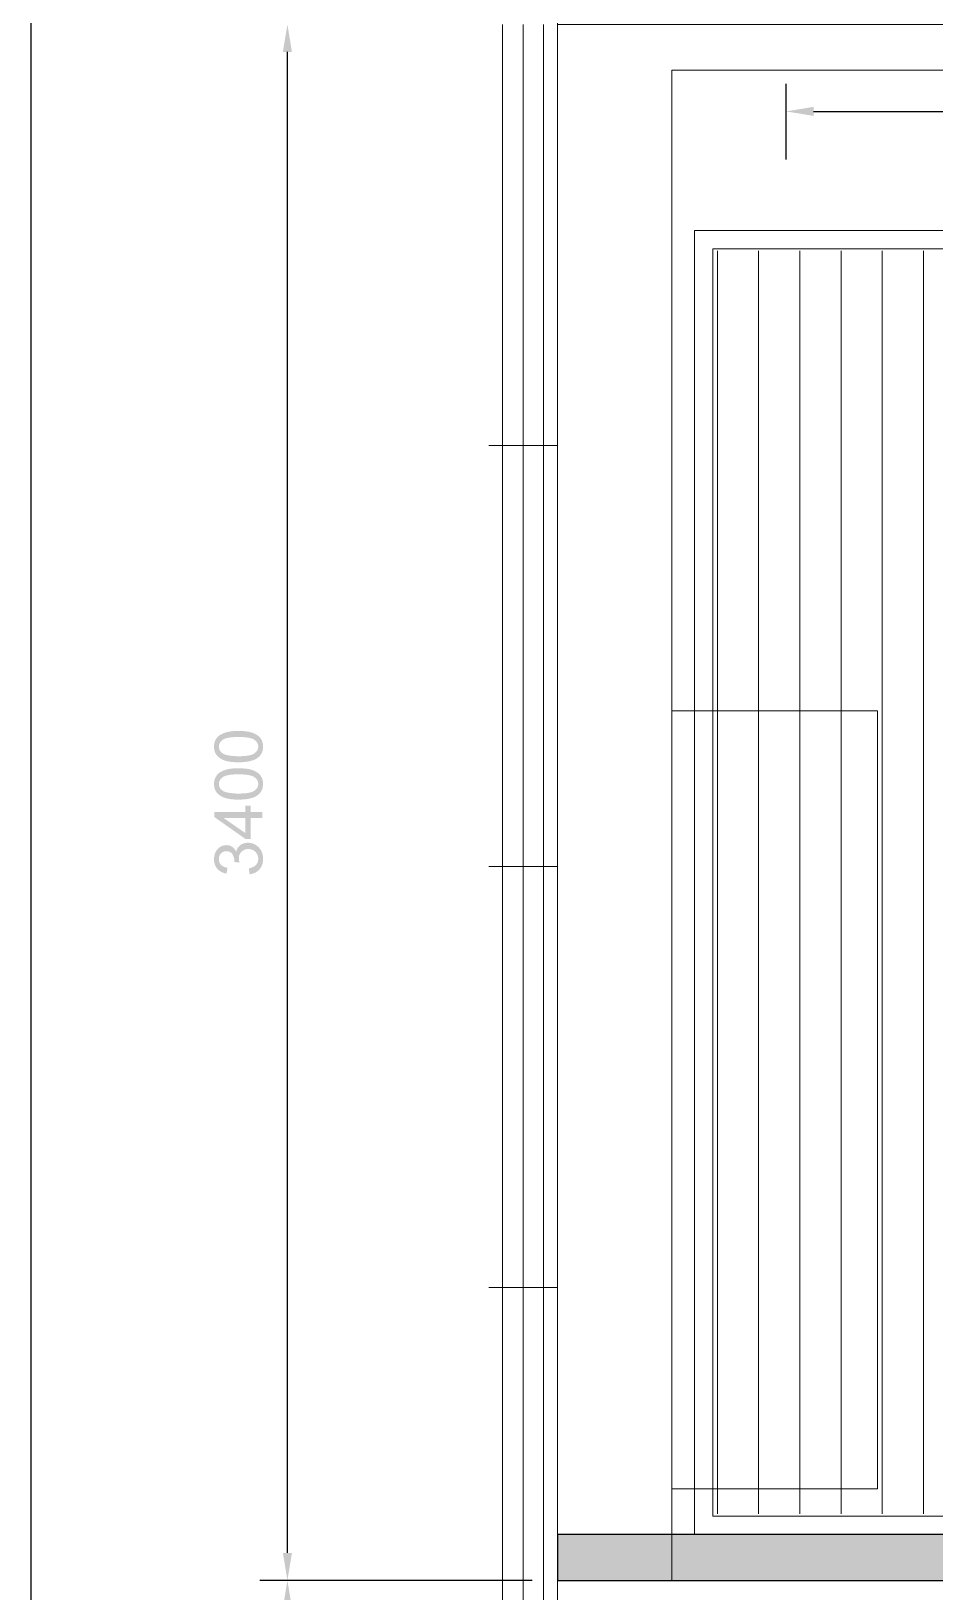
# Model space of a CAD drawing. Header units: millimetres. Extents: x -1336 to 24201, y -1370 to 16142.
# Drawn here: x -1150 to 825, y 2075 to 5485 of the extents above; entities that cross this region are included whole.
import ezdxf

# ---------------------------------------------------------------- set-up
doc = ezdxf.new("R2010")
doc.units = ezdxf.units.MM
for name, color, linetype, lineweight in [('A-DIMS-MM', 7, 'Continuous', 13), ('A-FLOOR-ZONE', 7, 'Continuous', 13), ('A-FURN-VIP', 7, 'Continuous', 13), ('A-GLAZ', 7, 'Continuous', 13), ('A-WALL-NEW', 7, 'Continuous', 25)]:
    doc.layers.add(name, color=color, linetype=linetype, lineweight=lineweight)

msp = doc.modelspace()

# ---------------------------------------------------------------- hatches: boundary and pattern name
at = {"layer": 'A-DIMS-MM'}
h = msp.add_hatch(color=7, dxfattribs=at)
h.paths.add_polyline_path([(-672.7, 3643), (-674.4, 3655.9), (-673.1, 3656.2), (-671.8, 3656.5), (-670.5, 3656.8), (-669.3, 3657.2), (-668.2, 3657.6), (-667.1, 3658), (-666, 3658.4), (-665, 3658.9), (-664, 3659.4), (-663.1, 3659.9), (-662.3, 3660.4), (-661.4, 3661), (-660.7, 3661.6), (-659.9, 3662.2), (-659.3, 3662.8), (-658.6, 3663.4), (-658.1, 3664.1), (-657.5, 3664.8), (-657, 3665.5), (-656.5, 3666.3), (-656.1, 3667), (-655.7, 3667.8), (-655.3, 3668.6), (-655, 3669.4), (-654.7, 3670.2), (-654.5, 3671), (-654.3, 3671.9), (-654.1, 3672.8), (-654, 3673.7), (-653.9, 3674.6), (-653.8, 3675.5), (-653.8, 3676.4), (-653.8, 3677.6), (-653.9, 3678.7), (-654, 3679.8), (-654.2, 3680.8), (-654.4, 3681.9), (-654.7, 3682.9), (-655, 3683.9), (-655.4, 3684.8), (-655.8, 3685.8), (-656.3, 3686.7), (-656.8, 3687.6), (-657.4, 3688.5), (-658, 3689.4), (-658.6, 3690.2), (-659.3, 3691), (-660.1, 3691.8), (-660.9, 3692.6), (-661.7, 3693.3), (-662.6, 3693.9), (-663.5, 3694.6), (-664.3, 3695.1), (-665.3, 3695.6), (-666.2, 3696.1), (-667.2, 3696.5), (-668.2, 3696.9), (-669.2, 3697.2), (-670.2, 3697.5), (-671.3, 3697.7), (-672.3, 3697.9), (-673.4, 3698), (-674.6, 3698.1), (-675.7, 3698.1), (-676.8, 3698.1), (-677.9, 3698), (-678.9, 3697.9), (-680, 3697.7), (-681, 3697.5), (-681.9, 3697.3), (-682.9, 3697), (-683.8, 3696.6), (-684.7, 3696.2), (-685.6, 3695.8), (-686.5, 3695.3), (-687.3, 3694.8), (-688.1, 3694.2), (-688.9, 3693.6), (-689.6, 3693), (-690.4, 3692.3), (-691.1, 3691.5), (-691.7, 3690.8), (-692.3, 3690), (-692.9, 3689.2), (-693.4, 3688.3), (-693.9, 3687.5), (-694.3, 3686.6), (-694.7, 3685.7), (-695, 3684.8), (-695.3, 3683.8), (-695.6, 3682.8), (-695.8, 3681.8), (-695.9, 3680.8), (-696, 3679.7), (-696.1, 3678.6), (-696.1, 3677.5), (-696.1, 3676.6), (-696, 3675.6), (-695.9, 3674.5), (-695.8, 3673.4), (-695.6, 3672.3), (-695.3, 3671), (-695, 3669.8), (-694.7, 3668.4), (-706, 3669.9), (-706, 3670.5), (-705.9, 3671), (-705.9, 3671.5), (-705.9, 3671.9), (-705.9, 3674), (-706.1, 3676), (-706.5, 3677.9), (-707, 3679.8), (-707.6, 3681.6), (-708.3, 3683.4), (-709.2, 3685.1), (-710.2, 3686.8), (-710.7, 3687.6), (-711.3, 3688.3), (-712, 3689), (-712.6, 3689.6), (-713.3, 3690.2), (-714.1, 3690.8), (-714.8, 3691.3), (-715.6, 3691.7), (-716.5, 3692.1), (-717.4, 3692.4), (-718.3, 3692.7), (-719.2, 3692.9), (-720.2, 3693.1), (-721.3, 3693.2), (-722.3, 3693.3), (-723.4, 3693.4), (-724.3, 3693.3), (-725.2, 3693.3), (-726, 3693.2), (-726.8, 3693.1), (-727.6, 3692.9), (-728.4, 3692.7), (-729.2, 3692.4), (-729.9, 3692.2), (-730.6, 3691.8), (-731.3, 3691.5), (-732, 3691.1), (-732.7, 3690.7), (-733.3, 3690.2), (-734, 3689.7), (-734.6, 3689.1), (-735.2, 3688.6), (-735.7, 3687.9), (-736.3, 3687.3), (-736.8, 3686.7), (-737.2, 3686), (-737.6, 3685.3), (-738, 3684.6), (-738.4, 3683.8), (-738.7, 3683.1), (-738.9, 3682.3), (-739.2, 3681.5), (-739.4, 3680.6), (-739.5, 3679.8), (-739.7, 3678.9), (-739.8, 3678), (-739.8, 3677.1), (-739.8, 3676.2), (-739.8, 3675.2), (-739.8, 3674.3), (-739.7, 3673.4), (-739.5, 3672.6), (-739.4, 3671.7), (-739.2, 3670.9), (-738.9, 3670.1), (-738.6, 3669.3), (-738.3, 3668.5), (-738, 3667.7), (-737.6, 3667), (-737.2, 3666.3), (-736.7, 3665.6), (-736.2, 3664.9), (-735.7, 3664.3), (-735.1, 3663.6), (-734.5, 3663), (-733.8, 3662.4), (-733.2, 3661.9), (-732.4, 3661.3), (-731.7, 3660.8), (-730.9, 3660.4), (-730.1, 3659.9), (-729.2, 3659.5), (-728.3, 3659.1), (-727.3, 3658.8), (-726.4, 3658.4), (-725.4, 3658.1), (-724.3, 3657.8), (-723.2, 3657.6), (-722.1, 3657.4), (-720.9, 3657.2), (-723.2, 3644.3), (-724.8, 3644.6), (-726.4, 3645), (-727.9, 3645.4), (-729.3, 3645.8), (-730.7, 3646.4), (-732.1, 3646.9), (-733.4, 3647.5), (-734.7, 3648.2), (-736, 3648.9), (-737.1, 3649.6), (-738.3, 3650.4), (-739.4, 3651.2), (-740.4, 3652.1), (-741.4, 3653), (-742.4, 3654), (-743.3, 3655), (-744.2, 3656.1), (-745, 3657.2), (-745.7, 3658.3), (-746.4, 3659.5), (-747.1, 3660.7), (-747.6, 3661.9), (-748.2, 3663.1), (-748.6, 3664.4), (-749.1, 3665.8), (-749.4, 3667.1), (-749.7, 3668.5), (-750, 3669.9), (-750.2, 3671.3), (-750.3, 3672.8), (-750.4, 3674.3), (-750.4, 3675.9), (-750.4, 3678), (-750.2, 3680.1), (-749.9, 3682.1), (-749.5, 3684.1), (-749, 3686.1), (-748.4, 3688), (-747.6, 3689.9), (-746.7, 3691.7), (-745.8, 3693.5), (-744.7, 3695.1), (-743.6, 3696.7), (-742.4, 3698.1), (-741.1, 3699.4), (-739.7, 3700.6), (-738.2, 3701.8), (-736.7, 3702.8), (-735.1, 3703.7), (-733.4, 3704.4), (-731.8, 3705.1), (-730.1, 3705.6), (-728.4, 3706.1), (-726.7, 3706.4), (-724.9, 3706.5), (-723.1, 3706.6), (-721.5, 3706.5), (-719.8, 3706.4), (-718.2, 3706.1), (-716.6, 3705.7), (-715.1, 3705.2), (-713.6, 3704.5), (-712.2, 3703.8), (-710.8, 3703), (-709.4, 3702), (-708.1, 3700.9), (-706.9, 3699.7), (-705.7, 3698.4), (-704.7, 3697), (-703.7, 3695.5), (-702.7, 3693.9), (-701.9, 3692.1), (-701.6, 3693.3), (-701.3, 3694.4), (-700.9, 3695.5), (-700.5, 3696.5), (-700.1, 3697.5), (-699.6, 3698.5), (-699.1, 3699.5), (-698.6, 3700.4), (-698, 3701.3), (-697.4, 3702.2), (-696.7, 3703), (-696, 3703.8), (-695.3, 3704.5), (-694.6, 3705.2), (-693.8, 3705.9), (-693, 3706.6), (-692.1, 3707.2), (-691.2, 3707.8), (-690.3, 3708.4), (-689.4, 3708.9), (-688.4, 3709.3), (-687.4, 3709.7), (-686.4, 3710.1), (-685.3, 3710.5), (-684.3, 3710.8), (-683.2, 3711), (-682, 3711.3), (-680.9, 3711.4), (-679.7, 3711.6), (-678.5, 3711.7), (-677.3, 3711.7), (-676, 3711.8), (-674.3, 3711.7), (-672.6, 3711.6), (-671, 3711.4), (-669.4, 3711.1), (-667.8, 3710.8), (-666.3, 3710.3), (-664.8, 3709.8), (-663.3, 3709.3), (-661.9, 3708.6), (-660.5, 3707.8), (-659.1, 3707), (-657.7, 3706.1), (-656.4, 3705.1), (-655.2, 3704.1), (-653.9, 3702.9), (-652.7, 3701.7), (-651.5, 3700.5), (-650.5, 3699.1), (-649.5, 3697.8), (-648.5, 3696.4), (-647.7, 3694.9), (-646.9, 3693.5), (-646.2, 3691.9), (-645.5, 3690.4), (-645, 3688.8), (-644.5, 3687.1), (-644.1, 3685.4), (-643.7, 3683.7), (-643.5, 3681.9), (-643.3, 3680.1), (-643.2, 3678.3), (-643.1, 3676.4), (-643.2, 3674.7), (-643.3, 3673), (-643.4, 3671.4), (-643.7, 3669.8), (-643.9, 3668.2), (-644.3, 3666.7), (-644.7, 3665.2), (-645.2, 3663.7), (-645.7, 3662.3), (-646.4, 3660.9), (-647, 3659.6), (-647.8, 3658.3), (-648.6, 3657), (-649.4, 3655.8), (-650.4, 3654.6), (-651.4, 3653.4), (-652.4, 3652.3), (-653.5, 3651.3), (-654.6, 3650.3), (-655.8, 3649.3), (-657, 3648.5), (-658.2, 3647.7), (-659.5, 3646.9), (-660.8, 3646.3), (-662.2, 3645.6), (-663.6, 3645.1), (-665, 3644.6), (-666.5, 3644.1), (-668, 3643.8), (-669.5, 3643.4), (-671.1, 3643.2), (-672.7, 3643)])
h.paths.add_polyline_path([(-645, 3765.8), (-670.1, 3765.8), (-670.1, 3720.3), (-682, 3720.3), (-750, 3768.2), (-750, 3778.7), (-682, 3778.7), (-682, 3792.9), (-670.1, 3792.9), (-670.1, 3778.7), (-645, 3778.7), (-645, 3765.8)])
h.paths.add_polyline_path([(-682, 3765.8), (-729.3, 3765.8), (-682, 3733), (-682, 3765.8)])
h.paths.add_polyline_path([(-696.8, 3806.1), (-699.1, 3806.1), (-701.3, 3806.1), (-703.5, 3806.2), (-705.6, 3806.3), (-707.7, 3806.5), (-709.7, 3806.6), (-711.7, 3806.8), (-713.6, 3807), (-715.4, 3807.3), (-717.2, 3807.6), (-719, 3807.9), (-720.6, 3808.2), (-722.2, 3808.6), (-723.8, 3809), (-725.3, 3809.5), (-726.8, 3809.9), (-728.2, 3810.4), (-729.5, 3810.9), (-730.8, 3811.5), (-732.1, 3812.1), (-733.3, 3812.7), (-734.5, 3813.3), (-735.7, 3814), (-736.8, 3814.7), (-737.9, 3815.4), (-738.9, 3816.2), (-739.9, 3816.9), (-740.9, 3817.8), (-741.8, 3818.6), (-742.6, 3819.5), (-743.5, 3820.4), (-744.3, 3821.3), (-745, 3822.3), (-745.7, 3823.3), (-746.4, 3824.3), (-747, 3825.3), (-747.5, 3826.4), (-748, 3827.5), (-748.5, 3828.7), (-748.9, 3829.8), (-749.3, 3831), (-749.6, 3832.3), (-749.8, 3833.5), (-750, 3834.8), (-750.2, 3836.2), (-750.3, 3837.5), (-750.4, 3838.9), (-750.4, 3840.3), (-750.4, 3842.4), (-750.2, 3844.4), (-750, 3846.4), (-749.6, 3848.3), (-749.1, 3850.1), (-748.5, 3851.8), (-747.8, 3853.5), (-747, 3855.2), (-746.1, 3856.7), (-745.1, 3858.2), (-744.1, 3859.6), (-742.9, 3861), (-741.6, 3862.3), (-740.2, 3863.5), (-738.8, 3864.6), (-737.2, 3865.7), (-735.6, 3866.7), (-733.8, 3867.6), (-732, 3868.5), (-730.1, 3869.4), (-728.1, 3870.2), (-726, 3870.9), (-723.9, 3871.6), (-721.6, 3872.2), (-720.4, 3872.5), (-719.2, 3872.8), (-717.9, 3873), (-716.6, 3873.2), (-715.2, 3873.4), (-713.8, 3873.6), (-712.3, 3873.8), (-710.8, 3874), (-709.2, 3874.1), (-707.6, 3874.2), (-705.9, 3874.3), (-704.2, 3874.4), (-702.4, 3874.5), (-700.6, 3874.5), (-698.7, 3874.6), (-696.8, 3874.6), (-694.5, 3874.5), (-692.3, 3874.5), (-690.1, 3874.4), (-688, 3874.3), (-685.9, 3874.2), (-683.9, 3874), (-682, 3873.8), (-680.1, 3873.6), (-678.2, 3873.4), (-676.5, 3873.1), (-674.7, 3872.8), (-673.1, 3872.4), (-671.5, 3872.1), (-669.9, 3871.7), (-668.4, 3871.2), (-667, 3870.8), (-665.6, 3870.3), (-664.2, 3869.8), (-662.9, 3869.2), (-661.6, 3868.6), (-660.4, 3868), (-659.2, 3867.4), (-658, 3866.7), (-656.9, 3866), (-655.8, 3865.3), (-654.8, 3864.6), (-653.8, 3863.8), (-652.8, 3863), (-651.9, 3862.1), (-651, 3861.2), (-650.2, 3860.3), (-649.4, 3859.4), (-648.7, 3858.5), (-648, 3857.5), (-647.3, 3856.4), (-646.7, 3855.4), (-646.1, 3854.3), (-645.6, 3853.2), (-645.2, 3852), (-644.8, 3850.9), (-644.4, 3849.7), (-644.1, 3848.4), (-643.8, 3847.1), (-643.6, 3845.8), (-643.4, 3844.5), (-643.3, 3843.1), (-643.2, 3841.7), (-643.2, 3840.3), (-643.3, 3838.5), (-643.4, 3836.6), (-643.6, 3834.9), (-643.9, 3833.1), (-644.3, 3831.5), (-644.7, 3829.9), (-645.3, 3828.3), (-645.9, 3826.8), (-646.7, 3825.3), (-647.5, 3823.9), (-648.4, 3822.5), (-649.3, 3821.2), (-650.4, 3820), (-651.5, 3818.7), (-652.8, 3817.6), (-654.1, 3816.5), (-655.8, 3815.2), (-657.6, 3814), (-659.6, 3812.9), (-661.7, 3811.9), (-663.9, 3811), (-666.2, 3810.1), (-668.7, 3809.4), (-671.3, 3808.7), (-674.1, 3808.1), (-676.9, 3807.5), (-679.9, 3807.1), (-683, 3806.7), (-686.3, 3806.5), (-689.6, 3806.3), (-693.2, 3806.1), (-696.8, 3806.1)])
h.paths.add_polyline_path([(-696.8, 3819.3), (-693.6, 3819.4), (-690.6, 3819.4), (-687.7, 3819.6), (-684.9, 3819.7), (-682.3, 3819.9), (-679.8, 3820.2), (-677.5, 3820.5), (-675.3, 3820.9), (-673.2, 3821.3), (-671.2, 3821.7), (-669.4, 3822.2), (-667.7, 3822.7), (-666.2, 3823.3), (-664.8, 3824), (-663.5, 3824.7), (-662.4, 3825.4), (-661.3, 3826.2), (-660.4, 3826.9), (-659.5, 3827.8), (-658.6, 3828.6), (-657.9, 3829.4), (-657.2, 3830.3), (-656.5, 3831.2), (-655.9, 3832.1), (-655.4, 3833.1), (-655, 3834.1), (-654.6, 3835), (-654.3, 3836.1), (-654.1, 3837.1), (-653.9, 3838.1), (-653.8, 3839.2), (-653.8, 3840.3), (-653.8, 3841.4), (-653.9, 3842.5), (-654.1, 3843.6), (-654.3, 3844.6), (-654.6, 3845.6), (-655, 3846.6), (-655.5, 3847.6), (-656, 3848.5), (-656.5, 3849.4), (-657.2, 3850.3), (-657.9, 3851.2), (-658.6, 3852.1), (-659.5, 3852.9), (-660.4, 3853.7), (-661.4, 3854.5), (-662.4, 3855.3), (-663.5, 3856), (-664.8, 3856.7), (-666.2, 3857.3), (-667.8, 3857.9), (-669.5, 3858.4), (-671.3, 3858.9), (-673.2, 3859.4), (-675.3, 3859.8), (-677.5, 3860.2), (-679.9, 3860.5), (-682.3, 3860.7), (-685, 3860.9), (-687.7, 3861.1), (-690.6, 3861.2), (-693.6, 3861.3), (-696.8, 3861.3), (-700, 3861.3), (-703, 3861.2), (-705.9, 3861.1), (-708.7, 3860.9), (-711.3, 3860.7), (-713.8, 3860.5), (-716.1, 3860.2), (-718.4, 3859.8), (-720.4, 3859.4), (-722.4, 3858.9), (-724.2, 3858.4), (-725.9, 3857.9), (-727.4, 3857.3), (-728.8, 3856.7), (-730.1, 3856), (-731.2, 3855.3), (-732.3, 3854.5), (-733.2, 3853.7), (-734.1, 3852.9), (-735, 3852), (-735.7, 3851.2), (-736.4, 3850.3), (-737.1, 3849.4), (-737.6, 3848.5), (-738.1, 3847.5), (-738.6, 3846.5), (-738.9, 3845.5), (-739.2, 3844.5), (-739.5, 3843.5), (-739.6, 3842.4), (-739.7, 3841.3), (-739.8, 3840.2), (-739.7, 3839.1), (-739.6, 3838), (-739.5, 3837), (-739.3, 3836), (-739, 3835), (-738.7, 3834), (-738.3, 3833.1), (-737.9, 3832.2), (-737.4, 3831.3), (-736.8, 3830.5), (-736.2, 3829.7), (-735.5, 3828.9), (-734.8, 3828.1), (-734, 3827.4), (-733.1, 3826.7), (-732.2, 3826), (-731, 3825.2), (-729.6, 3824.4), (-728.1, 3823.7), (-726.4, 3823.1), (-724.7, 3822.5), (-722.8, 3821.9), (-720.7, 3821.4), (-718.6, 3821), (-716.3, 3820.6), (-713.9, 3820.3), (-711.4, 3820), (-708.7, 3819.8), (-705.9, 3819.6), (-703, 3819.4), (-700, 3819.4), (-696.8, 3819.3)])
h.paths.add_polyline_path([(-696.8, 3887.7), (-699.1, 3887.7), (-701.3, 3887.7), (-703.5, 3887.8), (-705.6, 3887.9), (-707.7, 3888), (-709.7, 3888.2), (-711.7, 3888.4), (-713.6, 3888.6), (-715.4, 3888.9), (-717.2, 3889.2), (-719, 3889.5), (-720.6, 3889.8), (-722.2, 3890.2), (-723.8, 3890.6), (-725.3, 3891), (-726.8, 3891.5), (-728.2, 3892), (-729.5, 3892.5), (-730.8, 3893.1), (-732.1, 3893.6), (-733.3, 3894.3), (-734.5, 3894.9), (-735.7, 3895.6), (-736.8, 3896.3), (-737.9, 3897), (-738.9, 3897.7), (-739.9, 3898.5), (-740.9, 3899.3), (-741.8, 3900.2), (-742.6, 3901.1), (-743.5, 3902), (-744.3, 3902.9), (-745, 3903.8), (-745.7, 3904.8), (-746.4, 3905.9), (-747, 3906.9), (-747.5, 3908), (-748, 3909.1), (-748.5, 3910.2), (-748.9, 3911.4), (-749.3, 3912.6), (-749.6, 3913.9), (-749.8, 3915.1), (-750, 3916.4), (-750.2, 3917.7), (-750.3, 3919.1), (-750.4, 3920.5), (-750.4, 3921.9), (-750.4, 3924), (-750.2, 3926), (-750, 3927.9), (-749.6, 3929.8), (-749.1, 3931.7), (-748.5, 3933.4), (-747.8, 3935.1), (-747, 3936.7), (-746.1, 3938.3), (-745.1, 3939.8), (-744.1, 3941.2), (-742.9, 3942.5), (-741.6, 3943.8), (-740.2, 3945), (-738.8, 3946.2), (-737.2, 3947.3), (-735.6, 3948.3), (-733.8, 3949.2), (-732, 3950.1), (-730.1, 3951), (-728.1, 3951.8), (-726, 3952.5), (-723.9, 3953.2), (-721.6, 3953.8), (-720.4, 3954.1), (-719.2, 3954.3), (-717.9, 3954.6), (-716.6, 3954.8), (-715.2, 3955), (-713.8, 3955.2), (-712.3, 3955.4), (-710.8, 3955.5), (-709.2, 3955.7), (-707.6, 3955.8), (-705.9, 3955.9), (-704.2, 3956), (-702.4, 3956.1), (-700.6, 3956.1), (-698.7, 3956.1), (-696.8, 3956.1), (-694.5, 3956.1), (-692.3, 3956.1), (-690.1, 3956), (-688, 3955.9), (-685.9, 3955.8), (-683.9, 3955.6), (-682, 3955.4), (-680.1, 3955.2), (-678.2, 3954.9), (-676.5, 3954.7), (-674.7, 3954.3), (-673.1, 3954), (-671.5, 3953.6), (-669.9, 3953.2), (-668.4, 3952.8), (-667, 3952.3), (-665.6, 3951.9), (-664.2, 3951.3), (-662.9, 3950.8), (-661.6, 3950.2), (-660.4, 3949.6), (-659.2, 3949), (-658, 3948.3), (-656.9, 3947.6), (-655.8, 3946.9), (-654.8, 3946.1), (-653.8, 3945.3), (-652.8, 3944.5), (-651.9, 3943.7), (-651, 3942.8), (-650.2, 3941.9), (-649.4, 3941), (-648.7, 3940), (-648, 3939), (-647.3, 3938), (-646.7, 3937), (-646.1, 3935.9), (-645.6, 3934.8), (-645.2, 3933.6), (-644.8, 3932.4), (-644.4, 3931.2), (-644.1, 3930), (-643.8, 3928.7), (-643.6, 3927.4), (-643.4, 3926.1), (-643.3, 3924.7), (-643.2, 3923.3), (-643.2, 3921.9), (-643.3, 3920), (-643.4, 3918.2), (-643.6, 3916.4), (-643.9, 3914.7), (-644.3, 3913), (-644.7, 3911.4), (-645.3, 3909.9), (-645.9, 3908.3), (-646.7, 3906.9), (-647.5, 3905.5), (-648.4, 3904.1), (-649.3, 3902.8), (-650.4, 3901.5), (-651.5, 3900.3), (-652.8, 3899.2), (-654.1, 3898.1), (-655.8, 3896.8), (-657.6, 3895.6), (-659.6, 3894.5), (-661.7, 3893.5), (-663.9, 3892.6), (-666.2, 3891.7), (-668.7, 3891), (-671.3, 3890.3), (-674.1, 3889.7), (-676.9, 3889.1), (-679.9, 3888.7), (-683, 3888.3), (-686.3, 3888), (-689.6, 3887.8), (-693.2, 3887.7), (-696.8, 3887.7)])
h.paths.add_polyline_path([(-696.8, 3900.9), (-693.6, 3900.9), (-690.6, 3901), (-687.7, 3901.1), (-684.9, 3901.3), (-682.3, 3901.5), (-679.8, 3901.8), (-677.5, 3902.1), (-675.3, 3902.4), (-673.2, 3902.8), (-671.2, 3903.3), (-669.4, 3903.8), (-667.7, 3904.3), (-666.2, 3904.9), (-664.8, 3905.6), (-663.5, 3906.2), (-662.4, 3907), (-661.3, 3907.7), (-660.4, 3908.5), (-659.5, 3909.3), (-658.6, 3910.2), (-657.9, 3911), (-657.2, 3911.9), (-656.5, 3912.8), (-655.9, 3913.7), (-655.4, 3914.7), (-655, 3915.6), (-654.6, 3916.6), (-654.3, 3917.6), (-654.1, 3918.7), (-653.9, 3919.7), (-653.8, 3920.8), (-653.8, 3921.9), (-653.8, 3923), (-653.9, 3924.1), (-654.1, 3925.1), (-654.3, 3926.2), (-654.6, 3927.2), (-655, 3928.2), (-655.5, 3929.1), (-656, 3930.1), (-656.5, 3931), (-657.2, 3931.9), (-657.9, 3932.8), (-658.6, 3933.6), (-659.5, 3934.5), (-660.4, 3935.3), (-661.4, 3936.1), (-662.4, 3936.8), (-663.5, 3937.6), (-664.8, 3938.3), (-666.2, 3938.9), (-667.8, 3939.5), (-669.5, 3940), (-671.3, 3940.5), (-673.2, 3941), (-675.3, 3941.4), (-677.5, 3941.7), (-679.9, 3942), (-682.3, 3942.3), (-685, 3942.5), (-687.7, 3942.7), (-690.6, 3942.8), (-693.6, 3942.9), (-696.8, 3942.9), (-700, 3942.9), (-703, 3942.8), (-705.9, 3942.7), (-708.7, 3942.5), (-711.3, 3942.3), (-713.8, 3942), (-716.1, 3941.7), (-718.4, 3941.4), (-720.4, 3941), (-722.4, 3940.5), (-724.2, 3940), (-725.9, 3939.5), (-727.4, 3938.9), (-728.8, 3938.3), (-730.1, 3937.6), (-731.2, 3936.8), (-732.3, 3936.1), (-733.2, 3935.3), (-734.1, 3934.5), (-735, 3933.6), (-735.7, 3932.8), (-736.4, 3931.9), (-737.1, 3931), (-737.6, 3930), (-738.1, 3929.1), (-738.6, 3928.1), (-738.9, 3927.1), (-739.2, 3926.1), (-739.5, 3925), (-739.6, 3924), (-739.7, 3922.9), (-739.8, 3921.8), (-739.7, 3920.7), (-739.6, 3919.6), (-739.5, 3918.6), (-739.3, 3917.5), (-739, 3916.6), (-738.7, 3915.6), (-738.3, 3914.7), (-737.9, 3913.8), (-737.4, 3912.9), (-736.8, 3912.1), (-736.2, 3911.2), (-735.5, 3910.5), (-734.8, 3909.7), (-734, 3909), (-733.1, 3908.3), (-732.2, 3907.6), (-731, 3906.8), (-729.6, 3906), (-728.1, 3905.3), (-726.4, 3904.7), (-724.7, 3904.1), (-722.8, 3903.5), (-720.7, 3903), (-718.6, 3902.6), (-716.3, 3902.2), (-713.9, 3901.9), (-711.4, 3901.6), (-708.7, 3901.3), (-705.9, 3901.2), (-703, 3901), (-700, 3900.9), (-696.8, 3900.9)])
at = {"layer": 'A-WALL-NEW'}
h = msp.add_hatch(color=9, dxfattribs=at)
h.dxf.hatch_style = 1
h.paths.add_polyline_path([(0, 2100), (2750, 2100), (2750, 2200), (0, 2200)])

# ---------------------------------------------------------------- linework, layer by layer
at = {"color": 7}
for p, q in [((-1150, 60), (-1150, 14140)), ((-590, 2160), (-590, 5440)), ((500, 5205), (500, 5370)), ((560, 5310), (3240, 5310)), ((-55, 2100), (-650, 2100)), ((-55, 2100), (-650, 2100))]:
    msp.add_line(p, q, dxfattribs=at)
at = {"color": 0, "linetype": 'ByBlock'}
for points in [[(-599.9, 5440), (-590, 5500), (-580.1, 5440)], [(560, 5300.1), (500, 5310), (560, 5319.9)], [(-580.1, 2160), (-590, 2100), (-599.9, 2160)], [(-599.9, 2040), (-590, 2100), (-580.1, 2040)]]:
    msp.add_solid(points, dxfattribs=at)
at = {"layer": 'A-FLOOR-ZONE'}
for points in [[(0, 0), (6450, 0), (6450, 4999), (8800, 4999), (8800, 14200), (0, 14200)], [(8800, 4999), (6450, 4999), (6450, 2500), (3800, 2500), (3800, 5400), (250, 5400), (250, 2100), (0, 2100), (0, 5500), (1699, 5500), (1699, 8600), (8800, 8600), (8800, 4999)], [(3800, 2100), (3800, 5400), (250, 5400), (250, 2100), (3800, 2100)], [(3800, 0), (3800, 2100), (0, 2100), (0, 0), (3800, 0)]]:
    msp.add_lwpolyline(points, close=True, dxfattribs=at)
at = {"layer": 'A-FURN-VIP'}
for p, q in [((350, 2245), (350, 5005)), ((440, 2245), (440, 5005)), ((530, 2245), (530, 5005)), ((620, 2245), (620, 5005)), ((710, 2245), (710, 5005)), ((800, 2245), (800, 5005))]:
    msp.add_line(p, q, dxfattribs=at)
for points in [[(300, 2200), (3650, 2200), (3650, 5050), (300, 5050)], [(340, 2240), (3610, 2240), (3610, 5010), (340, 5010)], [(250, 2300), (700, 2300), (700, 4000), (250, 4000)]]:
    msp.add_lwpolyline(points, close=True, dxfattribs=at)
at = {"layer": 'A-GLAZ'}
for p, q in [((-120, 900), (-120, 5500)), ((-75, 900), (-75, 5500)), ((-30, 900), (-30, 5500)), ((-150, 4580), (0, 4580)), ((-150, 3660), (0, 3660)), ((-150, 2740), (0, 2740))]:
    msp.add_line(p, q, dxfattribs=at)
at = {"layer": 'A-WALL-NEW'}
msp.add_lwpolyline([(0, 2100), (2750, 2100), (2750, 2200), (0, 2200)], close=True, dxfattribs=at)
at = {"layer": 'Defpoints'}
for p in [(500, 5310), (500, 5150), (-590, 2100), (0, 2100), (0, 2100)]:
    msp.add_point(p, dxfattribs=at)

doc.saveas('drawing.dxf')
